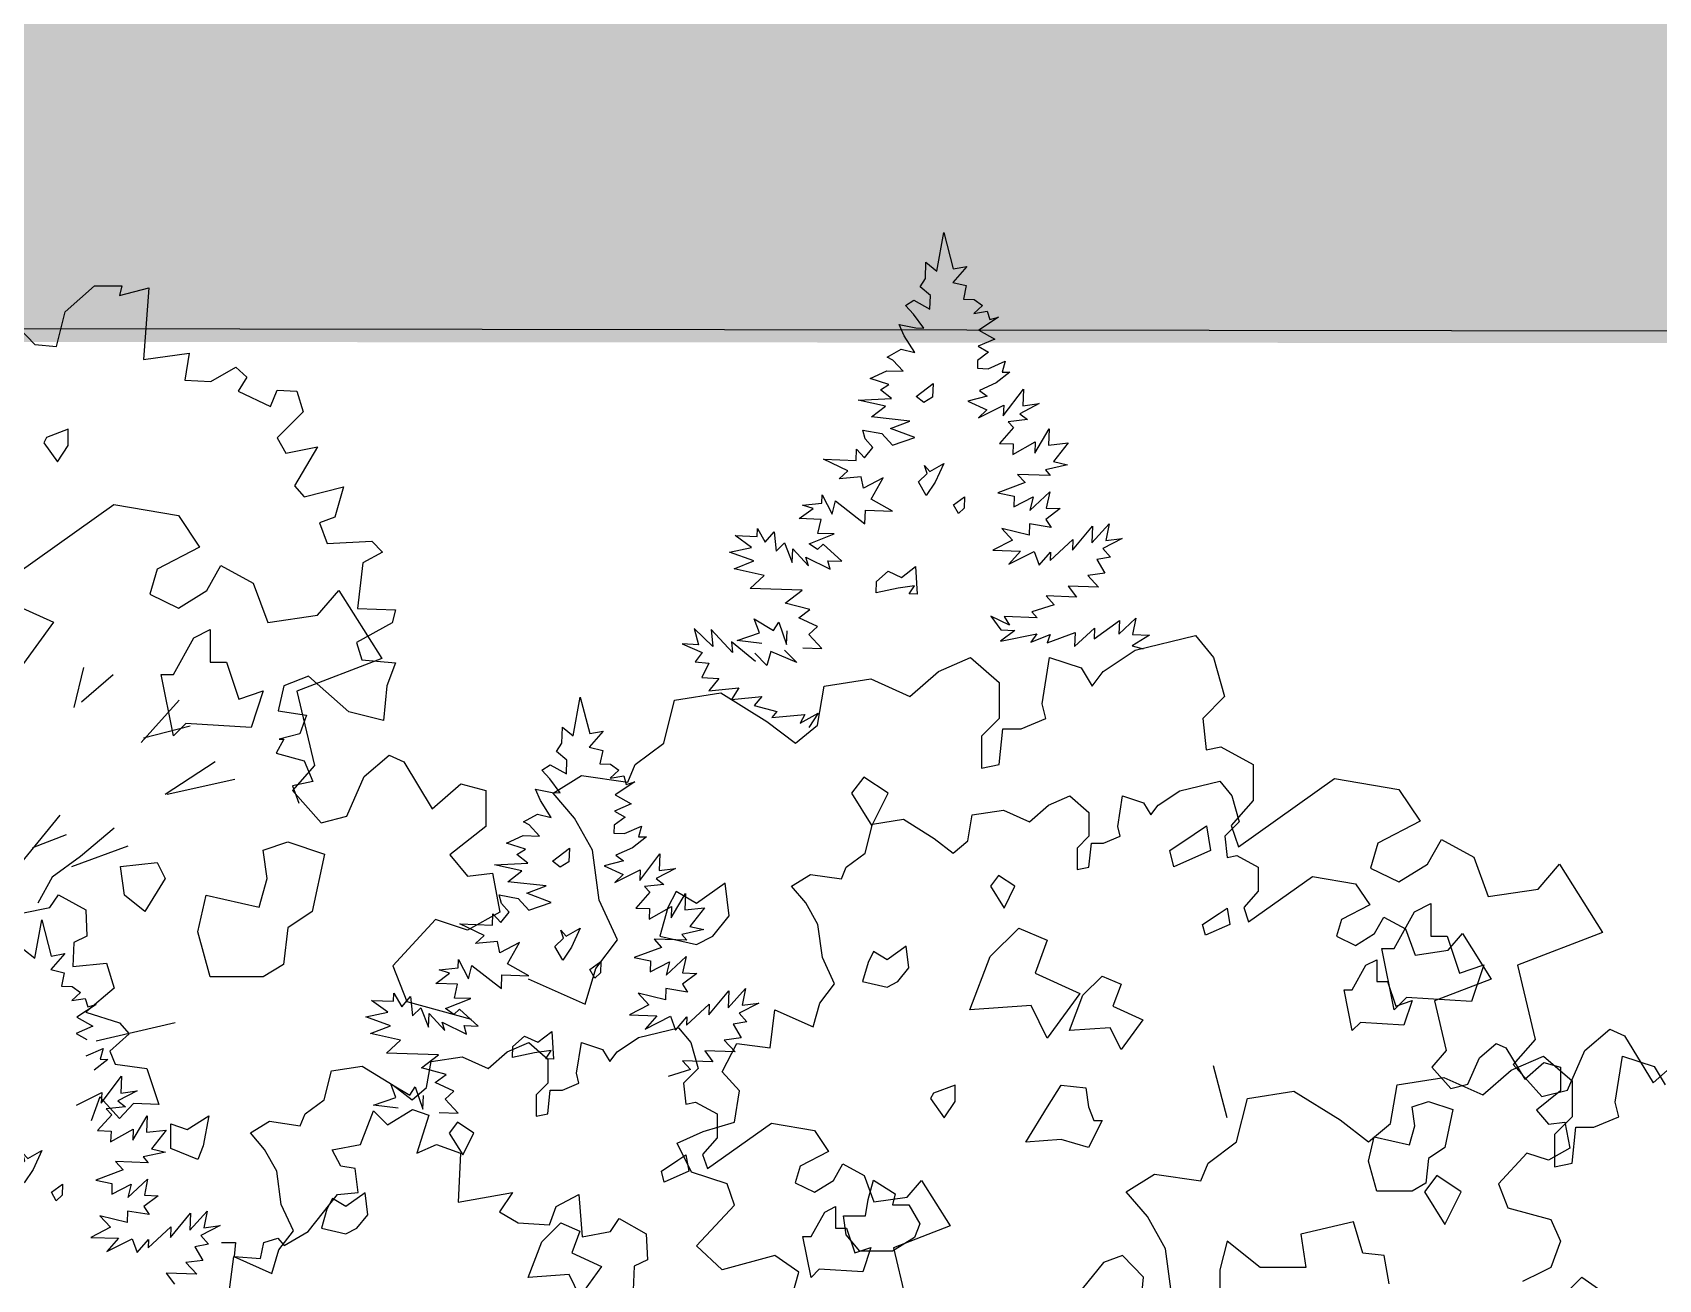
# Model space of a CAD drawing. Header units: inches. Extents: x 11.9 to 85.3, y 21.1 to 37.4.
# Drawn here: x 52.104 to 52.812, y 23.686 to 24.229 of the extents above; entities that cross this region are included whole.
import ezdxf

# ---------------------------------------------------------------- set-up
doc = ezdxf.new("R2010")
doc.units = ezdxf.units.IN
doc.header["$MEASUREMENT"] = 0
for name, color, linetype in [('CAY', 94, 'Continuous'), ('CAY-3', 61, 'Continuous'), ('Layer1', 7, 'Continuous')]:
    doc.layers.add(name, color=color, linetype=linetype)

# ---------------------------------------------------------------- blocks, each defined once
blk = doc.blocks.new('A$C76451831')
at = {"layer": 'CAY'}
for p, q in [((2471.8, 2031.9), (2478.5, 2069.3)), ((2478.5, 2069.3), (2487.7, 2034.1)), ((2460.6, 2024.6), (2461.2, 2040.4)), ((2461.2, 2040.4), (2471.8, 2031.9)), ((2500.9, 2036.3), (2487.3, 2020.9)), ((2487.7, 2034.1), (2500.9, 2036.3)), ((2455.4, 2016.6), (2460.6, 2024.6)), ((2487.3, 2020.9), (2500.3, 2017.8)), ((2441.2, 1998.5), (2449.5, 2003.7)), ((2449.5, 2003.7), (2465, 1995)), ((2465.5, 2008.1), (2455.4, 2016.6)), ((2465, 1995), (2465.5, 2008.1)), ((2500.3, 2017.8), (2497.6, 2004.7)), ((2497.6, 2004.7), (2508, 2004.3)), ((2508, 2004.3), (2515.9, 1998.6)), ((2449, 1990.1), (2441.2, 1998.5)), ((2459, 1976.6), (2449, 1990.1)), ((2515.9, 1998.6), (2507.5, 1990.8)), ((2507.5, 1990.8), (2520.7, 1993)), ((2520.7, 1993), (2523.1, 1984.8)), ((2435.1, 1980.1), (2451.3, 1976.8)), ((2440.1, 1969.1), (2435.1, 1980.1)), ((2451.3, 1976.8), (2459, 1976.6)), ((2531.4, 1987.2), (2512.4, 1974.7)), ((2512.4, 1974.7), (2527.9, 1966)), ((2523.1, 1984.8), (2531.4, 1987.2)), ((2450.4, 1952.9), (2440.1, 1969.1)), ((2527.9, 1966), (2511.8, 1958.9)), ((2511.8, 1958.9), (2522, 1953.1)), ((2423.5, 1948.4), (2437, 1956)), ((2428.9, 1945.4), (2423.5, 1948.4)), ((2438.9, 1934.7), (2428.9, 1945.4)), ((2437, 1956), (2450.4, 1952.9)), ((2511.3, 1945.3), (2511.1, 1937.6)), ((2522, 1953.1), (2511.3, 1945.3)), ((2521.5, 1937.2), (2538.1, 1944.4)), ((2538.1, 1944.4), (2535, 1934)), ((2407, 1927.6), (2423.1, 1935.2)), ((2425.3, 1922), (2407, 1927.6)), ((2423.1, 1935.2), (2438.9, 1934.7)), ((2511.1, 1937.6), (2521.5, 1937.2)), ((2542.7, 1933.8), (2529.2, 1923.4)), ((2535, 1934), (2542.7, 1933.8)), ((2417, 1916.8), (2425.3, 1922)), ((2427.6, 1908.3), (2417, 1916.8)), ((2520.6, 1910.5), (2501.8, 1905.7)), ((2529.2, 1923.4), (2513.1, 1916.2)), ((2513.1, 1916.2), (2520.6, 1910.5)), ((2536.2, 1891.4), (2555.7, 1917.4)), ((2555.7, 1917.4), (2555.1, 1901.1)), ((2395.4, 1906.7), (2427.6, 1908.3)), ((2421.9, 1900.8), (2395.4, 1906.7)), ((2408.4, 1890.4), (2421.9, 1900.8)), ((2501.8, 1905.7), (2520.1, 1897.4)), ((2512.1, 1889.5), (2536.6, 1901.8)), ((2520.1, 1897.4), (2512.1, 1889.5)), ((2536.6, 1901.8), (2536.2, 1891.4)), ((2571.1, 1903.3), (2552.1, 1893.5)), ((2552.1, 1893.5), (2559.6, 1887.8)), ((2555.1, 1901.1), (2571.1, 1903.3)), ((2402.2, 1869.3), (2399.8, 1877.6)), ((2399.8, 1877.6), (2418.2, 1874.2)), ((2445.4, 1886.4), (2408.4, 1890.4)), ((2426.6, 1879.3), (2445.4, 1886.4)), ((2450.3, 1870.4), (2426.6, 1879.3)), ((2546.2, 1880.1), (2532.6, 1864.8)), ((2559.6, 1887.8), (2541, 1885.8)), ((2541, 1885.8), (2546.2, 1880.1)), ((2566.7, 1855.4), (2580.6, 1878.9)), ((2580.6, 1878.9), (2580.1, 1863.1)), ((2409.6, 1860.9), (2402.2, 1869.3)), ((2418.2, 1874.2), (2428.7, 1862.9)), ((2428.7, 1862.9), (2450.3, 1870.4)), ((2532.6, 1864.8), (2545.7, 1864.3)), ((2545.3, 1853.9), (2567, 1866.3)), ((2545.7, 1864.3), (2545.3, 1853.9)), ((2567, 1866.3), (2566.7, 1855.4)), ((2580.1, 1863.1), (2599.2, 1865.2)), ((2599.2, 1865.2), (2585, 1847.1)), ((2361.6, 1849.4), (2393.3, 1848.3)), ((2385.3, 1838.2), (2361.6, 1849.4)), ((2393.3, 1848.3), (2393.7, 1859.2)), ((2393.7, 1859.2), (2401.6, 1850.7)), ((2401.6, 1850.7), (2409.6, 1860.9)), ((2585, 1847.1), (2598.4, 1843.9)), ((2376.8, 1830.3), (2385.3, 1838.2)), ((2398.2, 1832.3), (2376.8, 1830.3)), ((2400.5, 1821.3), (2398.2, 1832.3)), ((2419.5, 1831.5), (2400.5, 1821.3)), ((2407.9, 1810.6), (2419.5, 1831.5)), ((2581.8, 1833.6), (2550.1, 1834.7)), ((2550.1, 1834.7), (2557.5, 1826.7)), ((2598.4, 1843.9), (2577, 1839.2)), ((2577, 1839.2), (2581.8, 1833.6)), ((2360.1, 1806.9), (2360.4, 1815)), ((2360.4, 1815), (2370.2, 1796.1)), ((2557.5, 1826.7), (2530.9, 1816.8)), ((2530.9, 1816.8), (2546.6, 1813.5)), ((2562, 1799.8), (2581.2, 1817.7)), ((2581.2, 1817.7), (2577.9, 1802)), ((1580.1, 1739.3), (1673.3, 1805.4)), ((1673.3, 1805.4), (1735.8, 1794.7)), ((2338.3, 1791.8), (2351.8, 1801.7)), ((2341.5, 1804.8), (2360.1, 1806.9)), ((2351.8, 1801.7), (2341.5, 1804.8)), ((2370.2, 1796.1), (2373.4, 1809.1)), ((2373.4, 1809.1), (2402, 1786.8)), ((2402, 1786.8), (2402.5, 1799.9)), ((2402.5, 1799.9), (2428.8, 1799)), ((2428.8, 1799), (2407.9, 1810.6)), ((2546.6, 1813.5), (2546.3, 1803.1)), ((2546.3, 1803.1), (2565.2, 1812.8)), ((2565.2, 1812.8), (2562, 1799.8)), ((2591.5, 1801.5), (2577.6, 1791.1)), ((2577.9, 1802), (2591.5, 1801.5)), ((1735.8, 1794.7), (1756.4, 1764.1)), ((2359.6, 1791), (2338.3, 1791.8)), ((2356.4, 1777.5), (2359.6, 1791)), ((2561.5, 1786.7), (2561.2, 1775.8)), ((2582.7, 1783.2), (2561.5, 1786.7)), ((2577.6, 1791.1), (2582.7, 1783.2)), ((2603.3, 1761.2), (2622.6, 1784.5)), ((2622.1, 1768.2), (2639, 1786.7)), ((2622.6, 1784.5), (2622.1, 1768.2)), ((2639, 1786.7), (2635.8, 1770.5)), ((2292, 1763.9), (2276.1, 1775.3)), ((2276.1, 1775.3), (2297.4, 1774.6)), ((2297.4, 1774.6), (2297.7, 1782.3)), ((2297.7, 1782.3), (2305.3, 1768.9)), ((2305.3, 1768.9), (2313.9, 1779)), ((2313.9, 1779), (2315.9, 1760.3)), ((2315.9, 1760.3), (2323.9, 1768.2)), ((2323.9, 1768.2), (2331.4, 1749.4)), ((2347.9, 1767.4), (2372.2, 1777)), ((2355.9, 1761.7), (2347.9, 1767.4)), ((2372.2, 1777), (2356.4, 1777.5)), ((2545.1, 1770.9), (2526.2, 1761.2)), ((2561.2, 1775.8), (2534.7, 1782.2)), ((2534.7, 1782.2), (2545.1, 1770.9)), ((2581.6, 1751.1), (2603.6, 1771.6)), ((2603.6, 1771.6), (2603.3, 1761.2)), ((2651.7, 1772.6), (2632.8, 1762.9)), ((2635.8, 1770.5), (2651.7, 1772.6)), ((1756.4, 1764.1), (1715.1, 1742.8)), ((2270.6, 1759.2), (2292, 1763.9)), ((2294.3, 1750.7), (2270.6, 1759.2)), ((2331.4, 1749.4), (2331.9, 1762.5)), ((2331.9, 1762.5), (2347.1, 1746.1)), ((2347.1, 1746.1), (2344.7, 1754.4)), ((2344.7, 1754.4), (2368.3, 1742.7)), ((2361.5, 1766.9), (2355.9, 1761.7)), ((2379.5, 1750.4), (2361.5, 1766.9)), ((2526.2, 1761.2), (2552.9, 1760.2)), ((2552.9, 1760.2), (2541.6, 1747.5)), ((2541.6, 1747.5), (2566, 1759.8)), ((2566, 1759.8), (2571, 1746.5)), ((2571, 1746.5), (2581.9, 1759.2)), ((2581.9, 1759.2), (2581.6, 1751.1)), ((2640.2, 1754.5), (2627, 1752.2)), ((2627, 1752.2), (2634.6, 1738.8)), ((2632.8, 1762.9), (2640.2, 1754.5)), ((1715.1, 1742.8), (1708.1, 1718.6)), ((1763.5, 1722.2), (1777.1, 1746.4)), ((1777.1, 1746.4), (1808.3, 1729.3)), ((2275, 1743.2), (2294.3, 1750.7)), ((2304.2, 1736.7), (2275, 1743.2)), ((2290.6, 1724.1), (2304.2, 1736.7)), ((2365.9, 1750.9), (2379.5, 1750.4)), ((2368.3, 1742.7), (2365.9, 1750.9)), ((2634.6, 1738.8), (2618.3, 1736.6)), ((2618.3, 1736.6), (2628.7, 1725.4)), ((1735.8, 1705.1), (1763.5, 1722.2)), ((1808.3, 1729.3), (1822.5, 1690.9)), ((1870.8, 1698), (1891.4, 1722.2)), ((1891.4, 1722.2), (1933.3, 1656.1)), ((2340.9, 1722.3), (2290.6, 1724.1)), ((2324.6, 1709.7), (2340.9, 1722.3)), ((2628.7, 1725.4), (2599.3, 1726.4)), ((2599.3, 1726.4), (2607.1, 1715.7)), ((1708.1, 1718.6), (1735.8, 1705.1)), ((2348.4, 1703.5), (2324.6, 1709.7)), ((2585.5, 1708.3), (2564, 1701.4)), ((2577.7, 1716.8), (2585.5, 1708.3)), ((2607.1, 1715.7), (2577.7, 1716.8)), ((1822.5, 1690.9), (1870.8, 1698)), ((2294.6, 1694.5), (2313.2, 1683.4)), ((2299.6, 1681.1), (2294.6, 1694.5)), ((2313.2, 1683.4), (2318.5, 1691.4)), ((2318.5, 1691.4), (2325.9, 1669.8)), ((2337.7, 1695.7), (2348.4, 1703.5)), ((2356, 1687.3), (2337.7, 1695.7)), ((2524, 1697.3), (2533.9, 1683.8)), ((2542.3, 1688.5), (2524, 1697.3)), ((2569.2, 1695.7), (2537.1, 1696.9)), ((2537.1, 1696.9), (2542.3, 1688.5)), ((2564, 1701.4), (2569.2, 1695.7)), ((2624.3, 1675.2), (2648.9, 1693)), ((2648.4, 1679.8), (2664.8, 1695.1)), ((2648.9, 1693), (2648.4, 1679.8)), ((2664.8, 1695.1), (2661.6, 1679.4)), ((2236.3, 1685.2), (2240.6, 1669.3)), ((2254.4, 1667.9), (2236.3, 1685.2)), ((2252.8, 1684.1), (2254.4, 1667.9)), ((2273.6, 1662), (2252.8, 1684.1)), ((2272.6, 1672.4), (2273.6, 1662)), ((2295.9, 1653.3), (2272.6, 1672.4)), ((2278, 1673.7), (2299.6, 1681.1)), ((2301.9, 1670.6), (2278, 1673.7)), ((2325.9, 1669.8), (2326.4, 1682.9)), ((2347.5, 1679.5), (2356, 1687.3)), ((2360.2, 1665.9), (2347.5, 1679.5)), ((2547.5, 1683.4), (2533.6, 1673)), ((2533.6, 1673), (2568.7, 1679.9)), ((2533.9, 1683.8), (2547.5, 1683.4)), ((2568.7, 1679.9), (2563, 1671.9)), ((2563, 1671.9), (2581.8, 1679.4)), ((2578.8, 1671.4), (2605.9, 1681.3)), ((2581.8, 1679.4), (2578.8, 1671.4)), ((2605.4, 1667.7), (2624.6, 1685.6)), ((2605.9, 1681.3), (2605.4, 1667.7)), ((2624.6, 1685.6), (2624.3, 1675.2)), ((2677.9, 1678.8), (2661.2, 1668.5)), ((2661.6, 1679.4), (2677.9, 1678.8)), ((2664.3, 1664.1), (2722.6, 1678.3)), ((2722.6, 1678.3), (2740.3, 1657)), ((2224.6, 1670.4), (2244.1, 1661.9)), ((2240.6, 1669.3), (2224.6, 1670.4)), ((2244.1, 1661.9), (2237.2, 1653)), ((2306.7, 1649.3), (2295.1, 1661.4)), ((2310.8, 1662.9), (2306.7, 1649.3)), ((2336, 1652.2), (2310.8, 1662.9)), ((2323.9, 1664.2), (2336, 1652.2)), ((2341.7, 1666.5), (2360.2, 1665.9)), ((2473.2, 1643.5), (2504.5, 1657)), ((2504.5, 1657), (2532.2, 1632.9)), ((2574, 1612.2), (2581.1, 1657)), ((2581.1, 1657), (2611.8, 1647)), ((2633, 1643.5), (2664.3, 1664.1)), ((2661.2, 1668.5), (2672, 1665.4)), ((2740.3, 1657), (2750.9, 1619.3)), ((1933.3, 1656.1), (1850.8, 1624.3)), ((2237.2, 1653), (2250.5, 1651.6)), ((2250.5, 1651.6), (2243.7, 1637.7)), ((2445.5, 1619.3), (2473.2, 1643.5)), ((2611.8, 1647), (2622.4, 1629.3)), ((2622.4, 1629.3), (2633, 1643.5)), ((2243.7, 1637.7), (2260.2, 1636.6)), ((2260.2, 1636.6), (2250.4, 1624.7)), ((2250.4, 1624.7), (2279.7, 1627.6)), ((2279.7, 1627.6), (2272.6, 1616.4)), ((2355.9, 1591.6), (2362.4, 1629.3)), ((2362.4, 1629.3), (2407.8, 1636.4)), ((2407.8, 1636.4), (2445.5, 1619.3)), ((2532.2, 1632.9), (2532.2, 1598.1)), ((1850.8, 1624.3), (1867.9, 1552.3)), ((2206.7, 1573.9), (2217.3, 1615.8)), ((2217.3, 1615.8), (2262.1, 1622.8)), ((2262.1, 1622.8), (2306.9, 1595.1)), ((2272.6, 1616.4), (2301.9, 1619.3)), ((2301.9, 1619.3), (2294.6, 1610.4)), ((2294.6, 1610.4), (2316.5, 1604.8)), ((2577.6, 1598.1), (2574, 1612.2)), ((2750.9, 1619.3), (2729.7, 1598.1)), ((2306.9, 1595.1), (2334.7, 1573.9)), ((2316.5, 1604.8), (2311.6, 1598.8)), ((2311.6, 1598.8), (2343.6, 1601.9)), ((2339, 1593.3), (2356.7, 1603.2)), ((2343.6, 1601.9), (2339, 1593.3)), ((2356.7, 1603.2), (2347.6, 1589.1)), ((2532.2, 1598.1), (2515.1, 1580.9)), ((2553.4, 1588), (2577.6, 1598.1)), ((2729.7, 1598.1), (2733.2, 1567.4)), ((2334.7, 1573.9), (2355.9, 1591.6)), ((2515.1, 1580.9), (2515.1, 1549.7)), ((2532.2, 1553.2), (2535.7, 1588)), ((2535.7, 1588), (2553.4, 1588)), ((1916.2, 1541.7), (1940.4, 1562.3)), ((1940.4, 1562.3), (1954.5, 1555.8)), ((2179, 1553.2), (2206.7, 1573.9)), ((2733.2, 1567.4), (2747.4, 1570.3)), ((2747.4, 1570.3), (2778.6, 1553.2)), ((1867.9, 1552.3), (1846.6, 1528.1)), ((1954.5, 1555.8), (1982.2, 1510.4)), ((2171.9, 1536.1), (2179, 1553.2)), ((2515.1, 1549.7), (2532.2, 1553.2)), ((2778.6, 1553.2), (2778.6, 1518.4)), ((1899.1, 1503.3), (1916.2, 1541.7)), ((1982.2, 1510.4), (2010, 1534.6)), ((2010, 1534.6), (2034.1, 1528.1)), ((2099.4, 1525.5), (2127.1, 1542.6)), ((2127.1, 1542.6), (2171.9, 1536.1)), ((2764.5, 1473.6), (2857.6, 1539.7)), ((2857.6, 1539.7), (2920.1, 1529)), ((1846.6, 1528.1), (1874.3, 1496.9)), ((2034.1, 1528.1), (2034.1, 1493.3)), ((2120, 1501.3), (2099.4, 1525.5)), ((2778.6, 1518.4), (2757.4, 1494.2)), ((2920.1, 1529), (2940.8, 1498.4)), ((1874.3, 1496.9), (1899.1, 1503.3)), ((2137.7, 1470.1), (2120, 1501.3)), ((2034.1, 1493.3), (1999.3, 1465.6)), ((2757.4, 1494.2), (2764.5, 1473.6)), ((2940.8, 1498.4), (2899.5, 1477.1)), ((2144.2, 1421.7), (2137.7, 1470.1)), ((2899.5, 1477.1), (2892.4, 1452.9)), ((2947.9, 1456.5), (2961.4, 1480.7)), ((2961.4, 1480.7), (2992.7, 1463.6)), ((1999.3, 1465.6), (2016.4, 1445)), ((2892.4, 1452.9), (2920.1, 1439.4)), ((2920.1, 1439.4), (2947.9, 1456.5)), ((2992.7, 1463.6), (3006.8, 1425.2)), ((3055.2, 1432.3), (3075.8, 1456.5)), ((3075.8, 1456.5), (3117.7, 1390.4)), ((2016.4, 1445), (2040.6, 1447.9)), ((2040.6, 1447.9), (2047.7, 1410.1)), ((2161.9, 1383.3), (2144.2, 1421.7)), ((3006.8, 1425.2), (3055.2, 1432.3)), ((2047.7, 1410.1), (2016.4, 1392.5)), ((1985.2, 1403.1), (1943.9, 1358.2)), ((2016.4, 1392.5), (1985.2, 1403.1)), ((3117.7, 1390.4), (3035.1, 1358.6)), ((2140.7, 1355.6), (2161.9, 1383.3)), ((1943.9, 1358.2), (1957.5, 1323.4)), ((3035.1, 1358.6), (3052.2, 1286.6)), ((2075.2, 1345.6), (2130.6, 1320.8)), ((2130.6, 1320.8), (2140.7, 1355.6)), ((1957.5, 1323.4), (2020, 1306.3)), ((1732.8, 1302.8), (1656.2, 1285.1)), ((5943, 1269.4), (5949.7, 1306.8)), ((5949.7, 1306.8), (5958.9, 1271.5)), ((3052.2, 1286.6), (3031, 1262.4)), ((5931.9, 1262.1), (5932.4, 1277.9)), ((5932.4, 1277.9), (5943, 1269.4)), ((5972.1, 1273.8), (5958.5, 1258.4)), ((5958.9, 1271.5), (5972.1, 1273.8)), ((5926.6, 1254.1), (5931.9, 1262.1)), ((5936.7, 1245.6), (5926.6, 1254.1)), ((5958.5, 1258.4), (5971.5, 1255.2)), ((5971.5, 1255.2), (5968.8, 1242.2)), ((5912.4, 1236), (5920.7, 1241.1)), ((5920.2, 1227.6), (5912.4, 1236)), ((5920.7, 1241.1), (5936.3, 1232.4)), ((5936.3, 1232.4), (5936.7, 1245.6)), ((5968.8, 1242.2), (5979.2, 1241.8)), ((5987.1, 1236.1), (5978.7, 1228.2)), ((5979.2, 1241.8), (5987.1, 1236.1)), ((5906.3, 1217.6), (5922.5, 1214.3)), ((5911.3, 1206.6), (5906.3, 1217.6)), ((5930.2, 1214.1), (5920.2, 1227.6)), ((5978.7, 1228.2), (5991.9, 1230.5)), ((6002.6, 1224.7), (5983.6, 1212.2)), ((5991.9, 1230.5), (5994.4, 1222.3)), ((5994.4, 1222.3), (6002.6, 1224.7)), ((5921.6, 1190.3), (5911.3, 1206.6)), ((5922.5, 1214.3), (5930.2, 1214.1)), ((5999.1, 1203.5), (5983, 1196.4)), ((5983.6, 1212.2), (5999.1, 1203.5)), ((5894.8, 1185.8), (5908.2, 1193.5)), ((5900.1, 1182.9), (5894.8, 1185.8)), ((5908.2, 1193.5), (5921.6, 1190.3)), ((5993.3, 1190.6), (5982.6, 1182.8)), ((5983, 1196.4), (5993.3, 1190.6)), ((5878.2, 1165.1), (5894.3, 1172.7)), ((5894.3, 1172.7), (5910.1, 1172.2)), ((5910.1, 1172.2), (5900.1, 1182.9)), ((5982.6, 1182.8), (5982.3, 1175.1)), ((5982.3, 1175.1), (5992.7, 1174.7)), ((5992.7, 1174.7), (6009.3, 1181.8)), ((6013.9, 1171.3), (6000.4, 1160.8)), ((6009.3, 1181.8), (6006.2, 1171.5)), ((6006.2, 1171.5), (6013.9, 1171.3)), ((5896.6, 1159.5), (5878.2, 1165.1)), ((5888.2, 1154.3), (5896.6, 1159.5)), ((5898.8, 1145.8), (5888.2, 1154.3)), ((6000.4, 1160.8), (5984.3, 1153.7)), ((5984.3, 1153.7), (5991.8, 1148)), ((6007.4, 1128.9), (6026.9, 1154.9)), ((6026.9, 1154.9), (6026.3, 1138.6)), ((5866.6, 1144.2), (5898.8, 1145.8)), ((5893.1, 1138.3), (5866.6, 1144.2)), ((5879.6, 1127.9), (5893.1, 1138.3)), ((5991.8, 1148), (5973, 1143.2)), ((5973, 1143.2), (5991.3, 1134.9)), ((5983.3, 1127), (6007.8, 1139.3)), ((6007.8, 1139.3), (6007.4, 1128.9)), ((6042.3, 1140.8), (6023.3, 1131)), ((6026.3, 1138.6), (6042.3, 1140.8)), ((5916.6, 1123.9), (5879.6, 1127.9)), ((5897.8, 1116.8), (5916.6, 1123.9)), ((5991.3, 1134.9), (5983.3, 1127)), ((6030.9, 1125.3), (6012.2, 1123.3)), ((6012.2, 1123.3), (6017.4, 1117.6)), ((6023.3, 1131), (6030.9, 1125.3)), ((5435.2, 1102.7), (5443.6, 1115.3)), ((5443.6, 1115.3), (5470, 1100.6)), ((5871, 1115), (5889.4, 1111.7)), ((5873.4, 1106.8), (5871, 1115)), ((5880.8, 1098.4), (5873.4, 1106.8)), ((5889.4, 1111.7), (5899.9, 1100.4)), ((5921.5, 1107.8), (5897.8, 1116.8)), ((5899.9, 1100.4), (5921.5, 1107.8)), ((6017.4, 1117.6), (6003.8, 1102.2)), ((6037.9, 1092.9), (6051.8, 1116.4)), ((6051.8, 1116.4), (6051.3, 1100.6)), ((5407.8, 1097.4), (5435.2, 1102.7)), ((5420.6, 1053.6), (5427.3, 1091)), ((5427.3, 1091), (5436.5, 1055.8)), ((5470, 1100.6), (5471.1, 1075.2)), ((5864.5, 1085.8), (5864.9, 1096.7)), ((5864.9, 1096.7), (5872.8, 1088.2)), ((5872.8, 1088.2), (5880.8, 1098.4)), ((6003.8, 1102.2), (6016.9, 1101.8)), ((6016.5, 1091.4), (6038.3, 1103.8)), ((6016.9, 1101.8), (6016.5, 1091.4)), ((6038.3, 1103.8), (6037.9, 1092.9)), ((6051.3, 1100.6), (6070.4, 1102.6)), ((6070.4, 1102.6), (6056.2, 1084.5)), ((5471.1, 1075.2), (5458.4, 1068.9)), ((5856.5, 1075.7), (5832.8, 1086.9)), ((5832.8, 1086.9), (5864.5, 1085.8)), ((5848, 1067.8), (5856.5, 1075.7)), ((6069.6, 1081.4), (6048.2, 1076.7)), ((6048.2, 1076.7), (6053, 1071.1)), ((6056.2, 1084.5), (6069.6, 1081.4)), ((5410, 1062.2), (5420.6, 1053.6)), ((5449.8, 1058.1), (5436.1, 1042.7)), ((5436.5, 1055.8), (5449.8, 1058.1)), ((5458.4, 1068.9), (5457.3, 1045.7)), ((5869.4, 1069.8), (5848, 1067.8)), ((5871.7, 1058.8), (5869.4, 1069.8)), ((5890.7, 1069), (5871.7, 1058.8)), ((5879.1, 1048.1), (5890.7, 1069)), ((6028.7, 1064.2), (6002.1, 1054.3)), ((6053, 1071.1), (6021.3, 1072.2)), ((6021.3, 1072.2), (6028.7, 1064.2)), ((5436.1, 1042.7), (5449.1, 1039.5)), ((5457.3, 1045.7), (5490, 1048.9)), ((5490, 1048.9), (5497.4, 1024.6)), ((5812.7, 1042.3), (5831.4, 1044.3)), ((5823, 1039.2), (5812.7, 1042.3)), ((5831.4, 1044.3), (5831.6, 1052.5)), ((5831.6, 1052.5), (5841.4, 1033.6)), ((5841.4, 1033.6), (5844.6, 1046.6)), ((5844.6, 1046.6), (5873.3, 1024.3)), ((5900, 1036.5), (5879.1, 1048.1)), ((6002.1, 1054.3), (6017.8, 1051)), ((6017.8, 1051), (6017.5, 1040.6)), ((6017.5, 1040.6), (6036.4, 1050.3)), ((6033.2, 1037.3), (6052.4, 1055.2)), ((6036.4, 1050.3), (6033.2, 1037.3)), ((6052.4, 1055.2), (6049.1, 1039.5)), ((5449.1, 1039.5), (5446.4, 1026.4)), ((5446.4, 1026.4), (5456.8, 1026.1)), ((5456.8, 1026.1), (5464.8, 1020.4)), ((5809.5, 1029.2), (5823, 1039.2)), ((5830.8, 1028.5), (5809.5, 1029.2)), ((5827.6, 1015), (5830.8, 1028.5)), ((5873.3, 1024.3), (5873.7, 1037.4)), ((5873.7, 1037.4), (5900, 1036.5)), ((6062.7, 1039), (6048.8, 1028.6)), ((6048.8, 1028.6), (6053.9, 1020.7)), ((6049.1, 1039.5), (6062.7, 1039)), ((5464.8, 1020.4), (5456.3, 1012.5)), ((5456.3, 1012.5), (5469.5, 1014.7)), ((5469.5, 1014.7), (5472, 1006.5)), ((5497.4, 1024.6), (5470, 1001.4)), ((5747.3, 1012.8), (5768.6, 1012.1)), ((5763.2, 1001.4), (5747.3, 1012.8)), ((5768.6, 1012.1), (5768.9, 1019.8)), ((5768.9, 1019.8), (5776.6, 1006.4)), ((5776.6, 1006.4), (5785.1, 1016.5)), ((5785.1, 1016.5), (5787.1, 997.8)), ((5819.1, 1004.9), (5843.5, 1014.5)), ((5843.5, 1014.5), (5827.6, 1015)), ((6005.9, 1019.7), (6016.3, 1008.4)), ((6032.4, 1013.3), (6005.9, 1019.7)), ((6032.8, 1024.2), (6032.4, 1013.3)), ((6053.9, 1020.7), (6032.8, 1024.2)), ((6074.5, 998.7), (6093.9, 1022)), ((6093.3, 1005.7), (6110.2, 1024.2)), ((6093.9, 1022), (6093.3, 1005.7)), ((6122.9, 1010.1), (6104, 1000.4)), ((6110.2, 1024.2), (6107, 1008)), ((6107, 1008), (6122.9, 1010.1)), ((5480.2, 1008.9), (5461.2, 996.5)), ((5461.2, 996.5), (5476.8, 987.8)), ((5470, 1001.4), (5502.7, 990.9)), ((5472, 1006.5), (5480.2, 1008.9)), ((5741.8, 996.7), (5763.2, 1001.4)), ((5765.5, 988.2), (5741.8, 996.7)), ((5787.1, 997.8), (5795.1, 1005.7)), ((5795.1, 1005.7), (5802.6, 986.9)), ((5802.6, 986.9), (5803.1, 1000)), ((5803.1, 1000), (5818.4, 983.6)), ((5827.1, 999.2), (5819.1, 1004.9)), ((5832.7, 1004.4), (5827.1, 999.2)), ((5850.7, 987.9), (5832.7, 1004.4)), ((6016.3, 1008.4), (5997.4, 998.7)), ((5997.4, 998.7), (6024.1, 997.7)), ((6024.1, 997.7), (6012.8, 985)), ((6012.8, 985), (6037.3, 997.3)), ((6037.3, 997.3), (6042.2, 983.9)), ((6042.2, 983.9), (6053.1, 996.7)), ((6052.8, 988.6), (6074.8, 1009.1)), ((6053.1, 996.7), (6052.8, 988.6)), ((6074.8, 1009.1), (6074.5, 998.7)), ((6104, 1000.4), (6111.4, 992)), ((5476.8, 987.8), (5460.6, 980.6)), ((5460.6, 980.6), (5470.9, 974.8)), ((5512.2, 980.3), (5493.2, 963.4)), ((5502.7, 990.9), (5512.2, 980.3)), ((5746.2, 980.7), (5765.5, 988.2)), ((5775.4, 974.2), (5746.2, 980.7)), ((5818.4, 983.6), (5815.9, 991.8)), ((5815.9, 991.8), (5839.5, 980.1)), ((5839.5, 980.1), (5837.1, 988.4)), ((5837.1, 988.4), (5850.7, 987.9)), ((6111.4, 992), (6098.2, 989.7)), ((6098.2, 989.7), (6105.9, 976.3)), ((5470.3, 959), (5486.9, 966.1)), ((5486.9, 966.1), (5483.8, 955.8)), ((5493.2, 963.4), (5498.5, 950.8)), ((5761.9, 961.5), (5775.4, 974.2)), ((6070.5, 963.9), (6078.3, 953.2)), ((6099.9, 962.9), (6070.5, 963.9)), ((6105.9, 976.3), (6089.5, 974.1)), ((6089.5, 974.1), (6099.9, 962.9)), ((5491.5, 955.5), (5478, 945.1)), ((5483.8, 955.8), (5491.5, 955.5)), ((5498.5, 950.8), (5529.1, 946.6)), ((5812.1, 959.8), (5761.9, 961.5)), ((5795.8, 947.2), (5812.1, 959.8)), ((5819.6, 940.9), (5795.8, 947.2)), ((6078.3, 953.2), (6048.9, 954.2)), ((6048.9, 954.2), (6056.8, 945.8)), ((5485, 913.1), (5504.5, 939.2)), ((5504.5, 939.2), (5503.9, 922.9)), ((5529.1, 946.6), (5540.7, 911.8)), ((5770.8, 918.6), (5765.8, 931.9)), ((5765.8, 931.9), (5784.4, 920.9)), ((5808.9, 933.2), (5819.6, 940.9)), ((5827.2, 924.8), (5808.9, 933.2)), ((6056.8, 945.8), (6035.2, 938.9)), ((5460.9, 911.2), (5485.4, 923.5)), ((5483.7, 919.1), (5475.3, 895.9)), ((5502.7, 898.1), (5483.7, 919.1)), ((5485.4, 923.5), (5485, 913.1)), ((5519.9, 925), (5501, 915.3)), ((5501, 915.3), (5508.5, 909.6)), ((5503.9, 922.9), (5519.9, 925)), ((5749.2, 911.2), (5770.8, 918.6)), ((5784.4, 920.9), (5789.7, 928.8)), ((5789.7, 928.8), (5797.1, 907.3)), ((5797.1, 907.3), (5797.6, 920.4)), ((5818.7, 916.9), (5827.2, 924.8)), ((5831.4, 903.4), (5818.7, 916.9)), ((5495.1, 901.9), (5481.4, 886.5)), ((5508.5, 909.6), (5489.8, 907.5)), ((5489.8, 907.5), (5495.1, 901.9)), ((5516.4, 912.8), (5502.7, 898.1)), ((5515.5, 877.1), (5529.5, 900.7)), ((5540.7, 911.8), (5516.4, 912.8)), ((5529.5, 900.7), (5528.9, 884.8)), ((5773.1, 908.1), (5749.2, 911.2)), ((5812.9, 904), (5831.4, 903.4)), ((5481.4, 886.5), (5494.5, 886)), ((5494.1, 875.6), (5515.9, 888)), ((5494.5, 886), (5494.1, 875.6)), ((5515.9, 888), (5515.5, 877.1)), ((5528.9, 884.8), (5548, 886.9)), ((5548, 886.9), (5533.8, 868.8)), ((5533.8, 868.8), (5547.3, 865.6)), ((5498.9, 856.4), (5506.3, 848.5)), ((5530.6, 855.3), (5498.9, 856.4)), ((5547.3, 865.6), (5525.8, 860.9)), ((5525.8, 860.9), (5530.6, 855.3)), ((5506.3, 848.5), (5479.7, 838.5)), ((5479.7, 838.5), (5495.4, 835.2)), ((5510.8, 821.5), (5530, 839.5)), ((5530, 839.5), (5526.8, 823.7)), ((5495.4, 835.2), (5495.1, 824.8)), ((5495.1, 824.8), (5514, 834.6)), ((5514, 834.6), (5510.8, 821.5)), ((5540.3, 823.2), (5526.4, 812.8)), ((5526.8, 823.7), (5540.3, 823.2)), ((5510.4, 808.4), (5510, 797.5)), ((5531.5, 805), (5510.4, 808.4)), ((5526.4, 812.8), (5531.5, 805)), ((5552.1, 782.9), (5571.5, 806.3)), ((5570.9, 790), (5587.9, 808.4)), ((5571.5, 806.3), (5570.9, 790)), ((5587.9, 808.4), (5584.6, 792.2)), ((5494, 792.7), (5475, 782.9)), ((5510, 797.5), (5483.5, 803.9)), ((5483.5, 803.9), (5494, 792.7)), ((5530.4, 772.8), (5552.4, 793.3)), ((5552.4, 793.3), (5552.1, 782.9)), ((5600.5, 794.4), (5581.6, 784.6)), ((5584.6, 792.2), (5600.5, 794.4)), ((5475, 782.9), (5501.7, 782)), ((5501.7, 782), (5490.4, 769.2)), ((5490.4, 769.2), (5514.9, 781.5)), ((5514.9, 781.5), (5519.8, 768.2)), ((5519.8, 768.2), (5530.7, 781)), ((5530.7, 781), (5530.4, 772.8)), ((5589, 776.2), (5575.8, 773.9)), ((5575.8, 773.9), (5583.5, 760.5)), ((5581.6, 784.6), (5589, 776.2)), ((5583.5, 760.5), (5567.1, 758.4)), ((5567.1, 758.4), (5577.6, 747.1)), ((5577.6, 747.1), (5548.1, 748.2)), ((5548.1, 748.2), (5555.9, 737.5))]:
    blk.add_line(p, q, dxfattribs=at)
for points in [[(2451.7, 1910.2), (2468, 1922.8), (2467.5, 1909.6), (2459.2, 1904.5)], [(2453.8, 1827.6), (2462.2, 1835.5), (2459.8, 1843.3), (2465, 1837.6), (2478.4, 1845.3), (2470.1, 1827), (2461.5, 1814.2)], [(2452.7, 1718.4), (2445, 1718.7), (2450.2, 1726.6), (2434.3, 1724.5), (2412.8, 1719.8), (2413.2, 1730.7), (2424.4, 1740.7), (2437.4, 1734.8), (2450.9, 1745.2)], [(1750.8, 1676.2), (1766.7, 1684.2), (1766.7, 1652.5), (1782.5, 1652.5), (1794.4, 1616.8), (1818.1, 1624.8), (1806.3, 1589.1), (1742.9, 1593.1), (1731.1, 1581.2), (1719.2, 1640.6), (1731.1, 1640.6)], [(5431.9, 1558.7), (5429.3, 1553.4), (5442.5, 1535), (5453, 1550.8), (5453, 1566.7)], [(2424.5, 1525.4), (2400.8, 1541.2), (2388.9, 1525.4), (2408.7, 1493.7)], [(2721.4, 1485.8), (2733.3, 1493.7), (2737.3, 1469.9), (2701.6, 1454.1), (2697.7, 1469.9)], [(1754.8, 1391.1), (1762.7, 1426.7), (1814.2, 1414.8), (1822.1, 1442.6), (1818.1, 1470.3), (1841.9, 1478.2), (1877.5, 1466.3), (1865.7, 1410.9), (1841.9, 1395), (1837.9, 1359.4), (1818.1, 1347.5), (1766.7, 1347.5)], [(1683.5, 1426.7), (1679.6, 1454.5), (1715.2, 1458.4), (1723.1, 1442.6), (1703.3, 1410.9)], [(2270.1, 1406.6), (2266.2, 1438.3), (2238.4, 1418.5), (2218.7, 1430.3), (2210.7, 1414.5), (2202.8, 1386.8), (2238.4, 1378.9), (2254.3, 1386.8)], [(5351.5, 1415.3), (5379.2, 1443), (5406.9, 1431.1), (5395, 1399.4), (5438.6, 1379.6), (5406.9, 1336.1), (5391, 1367.8), (5331.7, 1363.8)], [(2935.2, 1410.5), (2951, 1418.5), (2951, 1386.8), (2966.9, 1386.8), (2978.8, 1351.1), (3002.5, 1359.1), (2990.6, 1323.4), (2927.3, 1327.4), (2915.4, 1315.5), (2903.5, 1374.9), (2915.4, 1374.9)], [(2523.5, 1367), (2551.2, 1394.7), (2578.9, 1382.8), (2567, 1351.1), (2610.6, 1331.3), (2578.9, 1287.8), (2563.1, 1319.5), (2503.7, 1315.5)], [(2022.5, 1195.9), (2006.6, 1206.4), (1998.7, 1195.9), (2011.9, 1174.8)], [(2220.4, 1169.5), (2228.3, 1174.8), (2231, 1158.9), (2207.2, 1148.4), (2204.6, 1158.9)], [(5922.9, 1147.7), (5939.2, 1160.3), (5938.7, 1147.1), (5930.4, 1142)], [(1919.5, 1116.7), (1916.9, 1137.8), (1898.4, 1124.6), (1885.2, 1132.5), (1880, 1122), (1874.7, 1103.5), (1898.4, 1098.2), (1909, 1103.5)], [(2362.9, 1119.3), (2373.5, 1124.6), (2373.5, 1103.5), (2384.1, 1103.5), (2392, 1079.7), (2407.8, 1085), (2399.9, 1061.2), (2357.7, 1063.9), (2349.7, 1055.9), (2341.8, 1095.6), (2349.7, 1095.6)], [(2088.5, 1090.3), (2106.9, 1108.8), (2125.4, 1100.8), (2117.5, 1079.7), (2146.5, 1066.5), (2125.4, 1037.5), (2114.9, 1058.6), (2075.3, 1055.9)], [(5925, 1065.1), (5933.4, 1073), (5931, 1080.8), (5936.2, 1075.1), (5949.6, 1082.8), (5941.3, 1064.5), (5932.7, 1051.7)], [(5923.9, 955.9), (5916.2, 956.2), (5921.4, 964.1), (5905.5, 962), (5884.1, 957.3), (5884.4, 968.1), (5895.7, 978.2), (5908.6, 972.3), (5922.1, 982.7)], [(5552.4, 869.2), (5552.4, 892.9), (5568.2, 887.7), (5589.3, 900.9), (5584, 871.8), (5578.8, 858.6)], [(5402.6, 849.4), (5411, 857.2), (5408.6, 865), (5413.8, 859.4), (5427.2, 867.1), (5418.9, 848.8), (5410.3, 835.9)]]:
    blk.add_lwpolyline(points, close=True, dxfattribs=at)
for points in [[(2492.6, 1796.8), (2487.9, 1805.1), (2498.6, 1812.9), (2498.2, 1802), (2492.6, 1796.8)], [(5397.2, 1673.2), (5420.4, 1649), (5441.5, 1646.9), (5450, 1680.6), (5478.4, 1705.9), (5504.8, 1705.9), (5502.7, 1696.5), (5531.2, 1703.8), (5525.9, 1634.2), (5570.2, 1640.6), (5566, 1614.2), (5591.3, 1613.1), (5615.5, 1626.8), (5626.1, 1617.3), (5617.7, 1603.6), (5649.3, 1588.9), (5655.6, 1604.7), (5674.6, 1603.6), (5680.9, 1583.6), (5655.6, 1558.3), (5664.1, 1543.5), (5694.7, 1549.8), (5672.5, 1511.9), (5682, 1501.3), (5720, 1510.8), (5711.5, 1481.3), (5696.8, 1476), (5704.1, 1456), (5747.4, 1458.1), (5757.9, 1447.5), (5738.9, 1437), (5733.7, 1392.7), (5770.6, 1391.6), (5767.4, 1379), (5732.6, 1360), (5737.9, 1343.1), (5770.6, 1340), (5762.2, 1317.8), (5759, 1284.1), (5725.2, 1292.5), (5686.2, 1327.3), (5662, 1317.8), (5656.7, 1293.6), (5684.1, 1289.3), (5677.8, 1271.4), (5657.7, 1266.1), (5662, 1266.1), (5654.6, 1252.4), (5682, 1245), (5690.4, 1225), (5670.4, 1220.8), (5676.7, 1203.9)], [(5467.9, 1335.7), (5458.4, 1296.7)], [(5496.4, 1328.4), (5465.8, 1302)], [(1784.9, 1039.1), (1789.6, 1076), (1826.6, 1059.5), (1833.2, 1082.7), (1847.4, 1101.2), (1835.6, 1126.7), (1831.3, 1159), (1819.5, 1179.8), (1805.7, 1196), (1824.2, 1207.4), (1854.1, 1203), (1858.8, 1214.4), (1877.3, 1228.2), (1884.3, 1256.1), (1914.2, 1260.8), (1944.1, 1242.4), (1962.6, 1228.2), (1976.7, 1240), (1981, 1265.2), (2011.3, 1269.9), (2036.5, 1258.5), (2054.9, 1274.6), (2075.8, 1283.7), (2094.3, 1267.5), (2094.3, 1244.3), (2082.9, 1232.9), (2082.9, 1212.1), (2094.3, 1214.4), (2096.6, 1237.6), (2108.4, 1237.6), (2124.5, 1244.3), (2122.2, 1253.8), (2126.9, 1283.7), (2147.3, 1277), (2154.4, 1265.2), (2161.5, 1274.6), (2182.3, 1288.4), (2221.2, 1297.8), (2233, 1283.7), (2240.1, 1258.5), (2225.9, 1244.3), (2228.3, 1223.9), (2237.7, 1225.8), (2258.6, 1214.4), (2258.6, 1191.2), (2244.4, 1175.1), (2249.1, 1161.4), (2311.2, 1205.4), (2352.9, 1198.3), (2366.7, 1177.9), (2339.1, 1163.7), (2334.4, 1147.6), (2352.9, 1138.5), (2371.4, 1149.9), (2380.4, 1166.1), (2401.2, 1154.7), (2410.7, 1129.1), (2442.9, 1133.8), (2456.7, 1149.9), (2484.6, 1105.9), (2429.6, 1084.7), (2441, 1036.7)], [(5560.7, 1304.1), (5523.8, 1263)], [(5571.3, 1278.8), (5525.9, 1267.2)], [(5595.5, 1244), (5547, 1212.3)], [(5614.5, 1227.1), (5549.1, 1212.3)], [(5444.7, 1192.3), (5399.3, 1136.4)], [(5451, 1173.3), (5418.3, 1160.7)], [(5497.4, 1179.7), (5464.7, 1152.2), (5437.3, 1132.2), (5423.6, 1106.9)], [(5456.3, 1142.7), (5511.1, 1162.8)], [(5963.8, 1034.3), (5959.1, 1042.6), (5969.8, 1050.4), (5969.4, 1039.5), (5963.8, 1034.3)], [(5441.4, 818.5), (5436.7, 826.9), (5447.4, 834.6), (5447, 823.8), (5441.4, 818.5)]]:
    blk.add_lwpolyline(points, dxfattribs=at)
at = {"layer": 'CAY-3'}
for p, q in [((3100.6, 1276), (3124.7, 1296.6)), ((3124.7, 1296.6), (3138.9, 1290.1)), ((3138.9, 1290.1), (3166.6, 1244.7)), ((3029.1, 1257), (3060.4, 1270.6)), ((3031, 1262.4), (3058.7, 1231.2)), ((3060.4, 1270.6), (3088.1, 1246.4)), ((3083.5, 1237.6), (3100.6, 1276)), ((3130, 1225.7), (3137, 1270.6)), ((3137, 1270.6), (3167.7, 1260.5)), ((3166.6, 1244.7), (3194.3, 1268.9)), ((2918.3, 1242.8), (2963.7, 1249.9)), ((2963.7, 1249.9), (3001.4, 1232.8)), ((3001.4, 1232.8), (3029.1, 1257)), ((3088.1, 1246.4), (3088.1, 1211.6)), ((3167.7, 1260.5), (3178.3, 1242.8)), ((2773.2, 1229.3), (2818.1, 1236.4)), ((2818.1, 1236.4), (2862.9, 1208.6)), ((2911.8, 1205.1), (2918.3, 1242.8)), ((3058.7, 1231.2), (3083.5, 1237.6)), ((2762.6, 1187.4), (2773.2, 1229.3)), ((3133.5, 1211.6), (3130, 1225.7)), ((2862.9, 1208.6), (2890.6, 1187.4)), ((2890.6, 1187.4), (2911.8, 1205.1)), ((3088.1, 1211.6), (3071, 1194.5)), ((3088.1, 1166.8), (3091.6, 1201.6)), ((3091.6, 1201.6), (3109.3, 1201.6)), ((3109.3, 1201.6), (3133.5, 1211.6)), ((2734.9, 1166.8), (2762.6, 1187.4)), ((3071, 1194.5), (3071, 1163.2)), ((2655.3, 1139), (2683, 1156.1)), ((2683, 1156.1), (2727.8, 1149.6)), ((2727.8, 1149.6), (2734.9, 1166.8)), ((3071, 1163.2), (3088.1, 1166.8)), ((2676, 1114.8), (2655.3, 1139)), ((2693.6, 1083.6), (2676, 1114.8)), ((2700.1, 1035.2), (2693.6, 1083.6)), ((6577.4, 899), (6564.2, 949.2))]:
    blk.add_line(p, q, dxfattribs=at)
for points in [[(6154.8, 724), (6161.9, 749.1), (6138.7, 765.3), (6087.6, 751.5), (6062.4, 774.7), (6099.4, 814), (6092.3, 834.9), (6057.7, 846.3), (6043.9, 874.2), (6069.1, 885.6), (6099.4, 894.6), (6104.1, 924.9), (6087.6, 943.4), (6101.7, 970.9), (6134, 966.6), (6138.7, 1003.6), (6175.6, 987), (6182.3, 1010.2), (6196.5, 1028.7), (6184.7, 1054.3), (6180.3, 1086.5), (6168.5, 1107.4), (6154.8, 1123.5), (6173.3, 1134.9), (6203.1, 1130.6), (6207.9, 1142), (6226.3, 1155.7), (6233.4, 1183.7), (6263.3, 1188.4), (6293.2, 1169.9), (6311.6, 1155.7), (6325.8, 1167.5), (6330.1, 1192.7), (6360.4, 1197.4), (6385.5, 1186), (6404, 1202.1), (6424.8, 1211.2), (6443.3, 1195.1), (6443.3, 1171.9), (6431.9, 1160.5), (6431.9, 1139.6), (6443.3, 1142), (6445.7, 1165.2), (6457.5, 1165.2), (6473.6, 1171.9), (6471.2, 1181.3), (6475.9, 1211.2), (6496.4, 1204.5), (6503.5, 1192.7), (6510.5, 1202.1), (6531.4, 1215.9), (6570.3, 1225.3), (6582.1, 1211.2), (6589.1, 1186), (6575, 1171.9), (6577.4, 1151.4), (6586.8, 1153.4), (6607.6, 1142), (6607.6, 1118.8), (6593.5, 1102.7), (6598.2, 1088.9), (6660.3, 1132.9), (6702, 1125.9), (6715.7, 1105.4), (6688.2, 1091.2), (6683.5, 1075.1), (6702, 1066.1), (6720.4, 1077.5), (6729.5, 1093.6), (6750.3, 1082.2), (6759.7, 1056.6), (6792, 1061.4), (6805.7, 1077.5), (6833.6, 1033.4), (6778.6, 1012.2), (6790, 964.2), (6775.9, 948.1), (6794.3, 927.3), (6810.8, 931.6), (6822.2, 957.2), (6838.4, 970.9), (6847.8, 966.6), (6866.3, 936.3), (6884.7, 952.4), (6900.9, 948.1), (6900.9, 924.9), (6877.7, 906.4), (6889.1, 892.7), (6905.2, 894.6), (6909.9, 869.5), (6889.1, 857.7), (6868.2, 864.7), (6840.7, 834.9), (6849.8, 811.7), (6891.4, 800.2), (6900.9, 779.4), (6891.4, 753.8), (6882.4, 749.1), (6863.9, 740.1)], [(6898.5, 721.6), (6921.7, 744.4), (6937.8, 733)], [(6734.6, 737.7), (6729.9, 765.3), (6709, 767.6), (6700, 797.9), (6648.9, 786.1), (6653.6, 753.8), (6609.6, 753.8), (6577.4, 779.4), (6570.3, 751.5), (6570.3, 725.9)], [(6494.4, 724), (6496.4, 744.4), (6475.9, 765.3), (6457.5, 758.6), (6436.6, 733)], [(5601.5, 778.1), (5615.2, 778.1), (5614.1, 764.4), (5639.4, 762.3), (5642.6, 778.1), (5656.3, 782.3), (5662.6, 774.9), (5685.8, 788.7), (5714.3, 824.5), (5734.4, 826.6), (5731.2, 849.8), (5717.5, 851.9), (5709, 867.8), (5736.5, 873), (5749.1, 905.7), (5762.8, 892), (5787.1, 906.8), (5802.9, 901.5), (5791.3, 864.6), (5810.3, 873), (5833.5, 864.6), (5831.4, 817.1), (5884.1, 826.6), (5871.5, 807.6), (5889.4, 797.1), (5920, 795), (5926.3, 812.9), (5948.5, 824.5), (5951.6, 783.4), (5979, 788.7), (5987.5, 801.3), (6013.8, 786.5), (6014.9, 761.2), (6002.2, 754.9), (6001.2, 731.7)]]:
    blk.add_lwpolyline(points, dxfattribs=at)
for points in [[(2980.4, 1138.9), (2956.7, 1154.8), (2944.8, 1138.9), (2964.6, 1107.2)], [(6371.5, 1123.4), (6355.7, 1134), (6347.8, 1123.4), (6361, 1102.3)], [(6569.5, 1097), (6577.4, 1102.3), (6580, 1086.5), (6556.3, 1075.9), (6553.6, 1086.5)], [(6268.6, 1044.2), (6266, 1065.3), (6247.5, 1052.1), (6234.3, 1060.1), (6229, 1049.5), (6223.7, 1031), (6247.5, 1025.7), (6258, 1031)], [(6712, 1046.9), (6722.6, 1052.1), (6722.6, 1031), (6733.1, 1031), (6741, 1007.2), (6756.9, 1012.5), (6748.9, 988.8), (6706.7, 991.4), (6698.8, 983.5), (6690.9, 1023.1), (6698.8, 1023.1)], [(6437.5, 1017.8), (6456, 1036.3), (6474.5, 1028.4), (6466.5, 1007.2), (6495.6, 994), (6474.5, 965), (6463.9, 986.1), (6424.3, 983.5)], [(6292.4, 922.8), (6289.7, 917.5), (6302.9, 899), (6313.5, 914.8), (6313.5, 930.7)], [(6403.2, 909.6), (6416.4, 930.7), (6440.2, 928), (6442.8, 909.6), (6448.1, 896.4), (6456, 896.4), (6442.8, 870), (6416.4, 877.9), (6382.1, 875.2)], [(6714.6, 856.8), (6719.9, 880.5), (6754.2, 872.6), (6759.5, 891.1), (6756.9, 909.6), (6772.7, 914.8), (6796.5, 906.9), (6788.5, 870), (6772.7, 859.4), (6770.1, 835.6), (6756.9, 827.7), (6722.6, 827.7)], [(6252.8, 814.5), (6268.6, 814.5), (6279.2, 796), (6273.9, 782.8), (6252.8, 769.6), (6221.1, 769.6), (6207.9, 785.5), (6205.3, 803.9), (6226.4, 803.9), (6229, 819.8), (6234.3, 838.3), (6255.4, 825.1)]]:
    blk.add_lwpolyline(points, close=True, dxfattribs=at)

msp = doc.modelspace()

# ---------------------------------------------------------------- hatches: boundary and pattern name
at = {"layer": 'Layer1', "true_color": 0x939598}
h = msp.add_hatch(color=252, dxfattribs=at)
h.dxf.hatch_style = 1
h.paths.add_polyline_path([(63.37227, 24.96911), (63.37227, 24.98863), (63.27009, 24.98863), (19.2205, 24.98863), (19.2205, 25.09242), (18.88387, 24.5256), (18.8823, 24.11828), (61.45857, 24.08746)])

# ---------------------------------------------------------------- linework, layer by layer
msp.add_lwpolyline([(31.63044, 24.11828), (31.63044, 23.28506, 0.21734), (37.52718, 23.89076), (37.52718, 24.11982), (61.45857, 24.08746)], format="xyb")

# ---------------------------------------------------------------- block references
at = {"layer": 'CAY', "xscale": 0.0004489089019145984, "yscale": 0.0004489089019145984, "zscale": 0.0004489089019145984}
for p in [(49.67146, 23.35291), (51.38809, 23.21295)]:
    msp.add_blockref('A$C76451831', p, dxfattribs=at)

doc.saveas('drawing.dxf')
